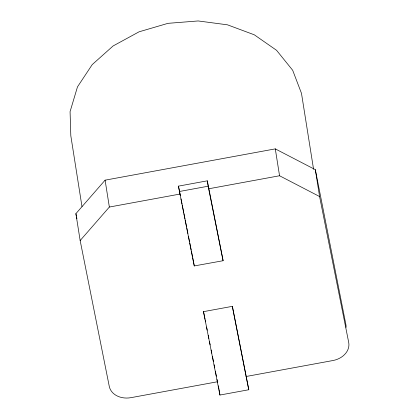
<?xml version="1.0" encoding="UTF-8"?>
<svg xmlns="http://www.w3.org/2000/svg" width="419" height="419" viewBox="0 0 419 419"><rect width="100%" height="100%" fill="white"/><g stroke="black" fill="none" stroke-linecap="round" stroke-linejoin="round"><path stroke-width="0.63" d="M194.227 265.971L178.447 186.136L207.295 180.835L223.107 260.723L194.269 265.934M217.775 381.704L130.958 397.657A19.07 14.984 -9 0 1 109.275 386.407L80.155 240.543L75.897 213.664L105.096 180.165L275.293 148.881L315.329 169.658L345.869 324.479A19.07 14.984 -9 0 1 346.078 327.412M80.155 240.543L109.354 207.044L180.002 194.055M179.301 191.514L208.149 186.209L207.295 180.835M208.903 188.744L279.552 175.76L319.587 196.537L348.702 342.396A19.07 14.984 -9 0 1 332.89 360.544L246.073 376.503M203.503 311.647L232.351 306.347L248.781 389.743L219.933 395.044L203.503 311.647L205.038 319.32M223.107 260.723L208.149 186.209M248.781 389.743L232.351 306.347M178.447 186.136L180.364 195.731M181.003 198.925L182.024 204.043M182.275 205.32L183.684 212.354M183.936 213.638L184.957 218.749M185.214 220.033L186.617 227.067M186.874 228.345L187.895 233.462M188.534 236.656L189.556 241.773M189.812 243.051L191.216 250.085M191.473 251.369L192.494 256.48M192.745 257.764L194.196 265.316M205.294 320.603L205.546 321.881M206.567 326.998L207.206 330.193M208.227 335.31L208.866 338.505M209.505 341.705L210.144 344.9M211.166 350.017L211.805 353.217M212.443 356.412L213.465 361.529M214.104 364.729L214.738 367.924M215.376 371.124L216.398 376.236M217.037 379.436L217.676 382.631M218.315 385.831L218.954 389.026M75.897 213.664L76.405 216.214M76.661 217.487L76.913 218.76M315.329 169.658L319.587 196.537M313.574 169.328L301.491 93.364L292.677 70.277L276.561 50.306L254.302 34.808L227.496 24.831L198.171 20.95L168.009 23.333L139.066 31.813L113.104 45.959L92.222 64.599L77.468 86.901L70.073 111.637L70.816 135.761L81.983 206.583M275.293 148.881L279.552 175.76M219.079 389.67L219.933 395.044M105.096 180.165L109.354 207.044"/></g></svg>
